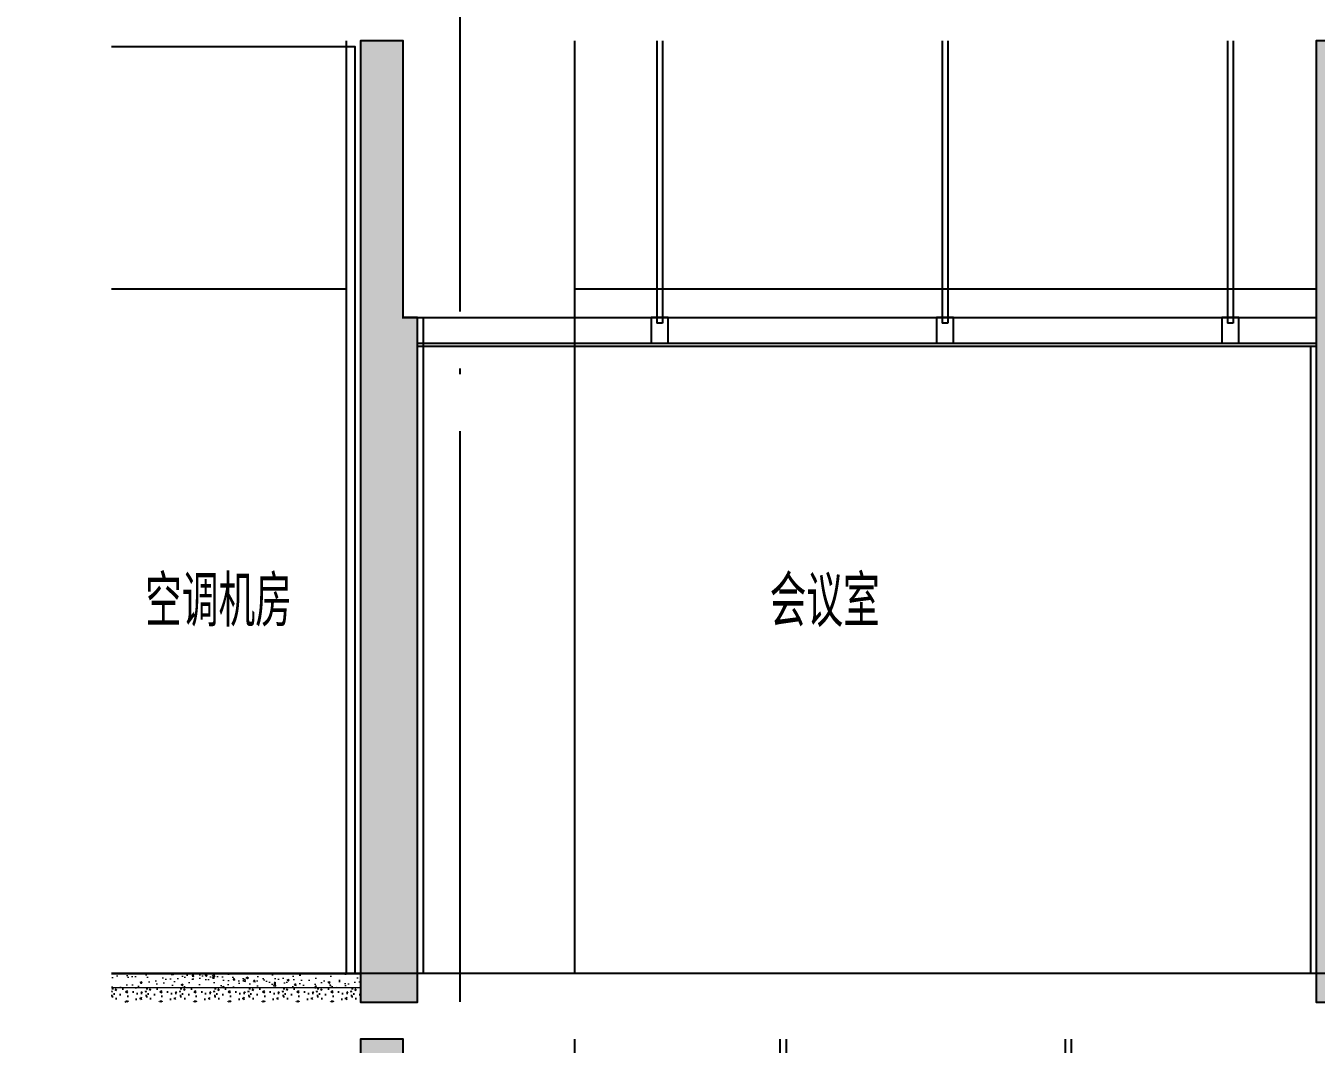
# Model space of a CAD drawing. Extents: x 1147314 to 1218578, y -272074 to -241968.
# Drawn here: x 1195373 to 1199896, y -259915 to -256345 of the extents above; entities that cross this region are included whole.
import ezdxf

# ---------------------------------------------------------------- set-up
doc = ezdxf.new("R2010")
doc.units = 0
doc.header["$LTSCALE"] = 1000
doc.header["$MEASUREMENT"] = 0
doc.linetypes.add('230303生产综合楼-平面图_t8$0$DOTE', pattern=[2.42, 2, -0.2, 0.02, -0.2])
for name, color, linetype in [('A-SECT-SURF', 6, 'Continuous'), ('A-看线', 115, 'Continuous'), ('DOTE', 1, 'Continuous'), ('FF-窗帘-JYZS', 8, 'Continuous'), ('PUB_HATCH', 8, 'Continuous'), ('PUB_TEXT', 7, 'Continuous'), ('WALL', 255, 'Continuous'), ('吊顶', 183, 'Continuous'), ('墙身抹灰', 6, 'Continuous')]:
    doc.layers.add(name, color=color, linetype=linetype)
doc.layers.add('墙身分层线', color=253, linetype='Continuous', lineweight=18)
doc.styles.add('_TCH_DIM', font='SIMPLEX', dxfattribs={"bigfont": 'GBCBIG'})

# ---------------------------------------------------------------- blocks, each defined once
blk = doc.blocks.new('wuiyu')
at = {"layer": '吊顶'}
for points in [[(1198037.9, -259897.2), (1198037.9, -261016.2), (1198017.9, -261016.2), (1198017.9, -259897.2)], [(1199037.9, -259897.4), (1199037.9, -261016.5), (1199017.9, -261016.5), (1199017.9, -259897.4)]]:
    blk.add_lwpolyline(points, dxfattribs=at)

msp = doc.modelspace()

# ---------------------------------------------------------------- hatches: boundary and pattern name
at = {"layer": 'PUB_HATCH'}
h = msp.add_hatch(dxfattribs=at)
h.set_pattern_fill('加气混凝土', color=256, scale=20, style=0)
h.set_pattern_definition([(0, (-1054637.84, 113167.34), (120, 240), [0, -240]), (0, (-1054778.24, 113134.94), (120, 240), [0, -240]), (0, (-1054700.24, 113132.54), (120, 240), [0, -240]), (0, (-1054615.04, 113203.34), (120, 240), [0, -240]), (0, (-1054714.64, 113120.54), (120, 240), [0, -240]), (0, (-1054591.04, 113354.54), (120, 240), [0, -240]), (0, (-1054664.24, 113335.34), (120, 240), [0, -240]), (0, (-1054625.84, 113305.34), (120, 240), [0, -240]), (0, (-1054821.44, 113300.54), (120, 240), [0, -240]), (0, (-1054703.84, 113289.74), (120, 240), [0, -240]), (0, (-1054749.44, 113228.54), (120, 240), [0, -240]), (0, (-1054747.04, 113138.54), (120, 240), [0, -240]), (0, (-1054657.04, 113128.94), (120, 240), [0, -240]), (0, (-1054591.04, 113234.54), (120, 240), [0, -240]), (0, (-1054815.44, 113197.34), (120, 240), [0, -240]), (0, (-1054795.04, 113238.14), (120, 240), [0, -240]), (0, (-1054701.44, 113221.34), (120, 240), [0, -240]), (0, (-1054735.04, 113186.54), (120, 240), [0, -240]), (0, (-1054754.24, 113265.74), (120, 240), [0, -240]), (0, (-1054724.24, 113355.74), (120, 240), [0, -240]), (0, (-1054805.84, 113146.94), (120, 240), [0, -240]), (0, (-1054673.84, 113306.54), (120, 240), [0, -240]), (0, (-1054785.44, 113310.14), (120, 240), [0, -240]), (0, (-1054804.64, 113341.34), (120, 240), [0, -240]), (130.601294, (-1054605.783, 113279.398), (-599.99999337, 720.00000315), [10.536622, -4414.8444]), (18.4349488, (-1054622.926, 113283.97), (599.9999978, 239.9999982), [10.842096, -1507.05116]), (90, (-1054622.93, 113273.68), (120, 240), [10.285714, -469.71426]), (161.565051, (-1054612.64, 113270.255), (-600.000003, 239.9999821), [10.842096, -1507.05116]), (53.1301023, (-1054612.64, 113270.255), (120.0000002, 239.9999999), [11.428572, -1188.5714]), (135, (-1054603.5, 113147.97), (-120.0000145, 239.9999838), [9.697464, -669.12504]), (45, (-1054617.21, 113147.97), (119.9999992, 239.999999), [9.697464, -669.12504]), (135, (-1054610.355, 113141.11), (-120.0000145, 239.9999838), [9.697464, -669.12504]), (45, (-1054610.355, 113141.11), (119.9999992, 239.999999), [9.697464, -669.12504]), (116.565051, (-1054718.93, 113309.11), (-2e-05, 479.999987), [12.77753, -255.5506]), (180, (-1054724.64, 113320.54), (-120, 240), [13.714286, -226.2857]), (63.434949, (-1054744.07, 113309.11), (1e-06, 479.999998), [12.77753, -255.5506]), (116.565051, (-1054738.35, 113297.68), (-2e-05, 479.999987), [12.77753, -255.5506]), (0, (-1054738.35, 113297.68), (120, 240), [13.714286, -226.2857]), (63.434949, (-1054724.64, 113297.68), (1e-06, 479.999998), [12.77753, -255.5506]), (107.102728, (-1054628.64, 113227.97), (-359.999986237, 1200.000001936), [15.544538, -6513.161]), (143.972626, (-1054633.212, 113242.827), (-2279.9999711, 1679.9999981), [15.544538, -3248.808]), (180, (-1054645.78, 113251.97), (-120, 240), [14.857142, -225.14284]), (36.0273733, (-1054673.212, 113242.827), (2279.99998315, 1679.99998189), [15.544538, -3248.808]), (71.5650511, (-1054677.783, 113229.112), (360.00000185, 1199.99999793), [14.456126, -1503.43712]), (107.102728, (-1054673.212, 113214.255), (-359.999986237, 1200.000001936), [15.544538, -6513.161]), (143.972626, (-1054660.64, 113205.112), (-2279.9999711, 1679.9999981), [15.544538, -3248.808]), (0, (-1054660.64, 113205.11), (120, 240), [14.857142, -225.14284]), (36.0273733, (-1054645.783, 113205.112), (2279.99998315, 1679.99998189), [15.544538, -3248.808]), (71.5650511, (-1054633.21, 113214.255), (360.00000185, 1199.99999793), [14.456126, -1503.43712]), (150.255118, (-1054626.355, 113339.97), (-360.00000085, 239.99999703), [9.214008, -1925.72784]), (90, (-1054634.35, 113335.4), (120, 240), [9.142858, -470.8571]), (29.7448813, (-1054634.355, 113335.398), (360.0000002, 239.99999888), [9.214008, -1925.72784]), (116.565051, (-1054682.35, 113169.68), (-2e-05, 479.999987), [12.77753, -255.5506]), (168.690067, (-1054688.07, 113181.112), (-1080.0000008, 239.99999398), [11.654902, -2435.8742]), (41.1859251, (-1054708.64, 113175.398), (2999.999981823, 2639.999976915), [12.148738, -5090.3208]), (90, (-1054708.64, 113163.97), (120, 240), [11.428572, -468.5714]), (138.814074, (-1054699.498, 113155.97), (-2999.999946676, 2640.000016815), [12.148738, -5090.3208]), (16.6992442, (-1054699.498, 113155.97), (3959.999970207, 1199.99998743), [11.93178, -4999.415]), (60.9453959, (-1054688.069, 113159.398), (119.99999968, 239.99999788), [11.766434, -4930.1358]), (109.983106, (-1054782.926, 113270.255), (-600.00000226, 1679.999995554), [13.3768, -5604.879]), (155.556045, (-1054787.498, 113282.827), (-1560.000005946, 719.99998504), [13.809194, -5786.0526]), (24.4439547, (-1054812.64, 113282.827), (1560.00000078, 719.999996537), [13.809194, -5786.0526]), (70.0168934, (-1054817.212, 113270.255), (600.00000181, 1679.99999583), [13.3768, -5604.879]), (109.983106, (-1054812.64, 113257.684), (-600.00000226, 1679.999995554), [13.3768, -5604.879]), (160.016893, (-1054800.069, 113253.112), (-600.00000035, 239.99998907), [13.3768, -2795.751]), (19.9831065, (-1054800.069, 113253.112), (599.9999967, 239.99999962), [13.3768, -2795.751]), (70.0168934, (-1054787.498, 113257.684), (600.00000181, 1679.99999583), [13.3768, -5604.879]), (122.005383, (-1054693.783, 113248.54), (-120.0000161, 239.99998775), [10.781693, -2253.3736]), (18.4349488, (-1054709.783, 113254.255), (599.9999978, 239.9999982), [10.842096, -1507.05116]), (90, (-1054709.78, 113243.97), (120, 240), [10.285714, -469.71426]), (161.565051, (-1054699.498, 113240.54), (-600.000003, 239.9999821), [10.842096, -1507.05116]), (54.4623222, (-1054699.498, 113240.541), (839.99999878, 1199.9999982), [9.831228, -4119.2846]), (116.565051, (-1054763.5, 113190.26), (-2e-05, 479.999987), [12.77753, -255.5506]), (180, (-1054769.2, 113201.68), (-120, 240), [12.571428, -227.42856]), (59.0362434, (-1054788.64, 113190.255), (120.00000039, 239.99999884), [13.32789, -2785.5288]), (120.963756, (-1054781.783, 113178.827), (-120.0000164, 239.99998898), [13.32789, -2785.5288]), (0, (-1054781.78, 113178.83), (120, 240), [12.571428, -227.42856]), (63.434949, (-1054769.21, 113178.83), (1e-06, 479.999998), [12.77753, -255.5506])])
h.paths.add_polyline_path([(1196746.2, -257367.7), (1196696.2, -257367.7), (1196696.2, -256397.7), (1196546.2, -256397.7), (1196546.2, -259767.7), (1196746.2, -259767.7)])
h = msp.add_hatch(dxfattribs=at)
h.set_pattern_fill('加气混凝土', color=256, scale=20, style=0)
h.set_pattern_definition([(0, (-1051287.84, 113167.33), (120, 240), [0, -240]), (0, (-1051428.24, 113134.93), (120, 240), [0, -240]), (0, (-1051350.24, 113132.53), (120, 240), [0, -240]), (0, (-1051265.04, 113203.33), (120, 240), [0, -240]), (0, (-1051364.64, 113120.53), (120, 240), [0, -240]), (0, (-1051241.04, 113354.53), (120, 240), [0, -240]), (0, (-1051314.24, 113335.33), (120, 240), [0, -240]), (0, (-1051275.84, 113305.33), (120, 240), [0, -240]), (0, (-1051471.44, 113300.53), (120, 240), [0, -240]), (0, (-1051353.84, 113289.73), (120, 240), [0, -240]), (0, (-1051399.44, 113228.53), (120, 240), [0, -240]), (0, (-1051397.04, 113138.53), (120, 240), [0, -240]), (0, (-1051307.04, 113128.93), (120, 240), [0, -240]), (0, (-1051241.04, 113234.53), (120, 240), [0, -240]), (0, (-1051465.44, 113197.33), (120, 240), [0, -240]), (0, (-1051445.04, 113238.13), (120, 240), [0, -240]), (0, (-1051351.44, 113221.33), (120, 240), [0, -240]), (0, (-1051385.04, 113186.53), (120, 240), [0, -240]), (0, (-1051404.24, 113265.73), (120, 240), [0, -240]), (0, (-1051374.24, 113355.73), (120, 240), [0, -240]), (0, (-1051455.84, 113146.93), (120, 240), [0, -240]), (0, (-1051323.84, 113306.53), (120, 240), [0, -240]), (0, (-1051435.44, 113310.13), (120, 240), [0, -240]), (0, (-1051454.64, 113341.33), (120, 240), [0, -240]), (130.601294, (-1051255.784, 113279.392), (-599.99999337, 720.00000315), [10.536622, -4414.8444]), (18.4349488, (-1051272.927, 113283.963), (599.9999978, 239.9999982), [10.842096, -1507.05116]), (90, (-1051272.93, 113273.68), (120, 240), [10.285714, -469.71426]), (161.565051, (-1051262.64, 113270.25), (-600.000003, 239.9999821), [10.842096, -1507.05116]), (53.1301023, (-1051262.64, 113270.25), (120.0000002, 239.9999999), [11.428572, -1188.5714]), (135, (-1051253.5, 113147.96), (-120.0000145, 239.9999838), [9.697464, -669.12504]), (45, (-1051267.21, 113147.96), (119.9999992, 239.999999), [9.697464, -669.12504]), (135, (-1051260.356, 113141.11), (-120.0000145, 239.9999838), [9.697464, -669.12504]), (45, (-1051260.356, 113141.11), (119.9999992, 239.999999), [9.697464, -669.12504]), (116.565051, (-1051368.93, 113309.1), (-2e-05, 479.999987), [12.77753, -255.5506]), (180, (-1051374.64, 113320.53), (-120, 240), [13.714286, -226.2857]), (63.434949, (-1051394.07, 113309.1), (1e-06, 479.999998), [12.77753, -255.5506]), (116.565051, (-1051388.36, 113297.68), (-2e-05, 479.999987), [12.77753, -255.5506]), (0, (-1051388.36, 113297.68), (120, 240), [13.714286, -226.2857]), (63.434949, (-1051374.64, 113297.68), (1e-06, 479.999998), [12.77753, -255.5506]), (107.102728, (-1051278.641, 113227.963), (-359.999986237, 1200.000001936), [15.544538, -6513.161]), (143.972626, (-1051283.213, 113242.82), (-2279.9999711, 1679.9999981), [15.544538, -3248.808]), (180, (-1051295.78, 113251.96), (-120, 240), [14.857142, -225.14284]), (36.0273733, (-1051323.213, 113242.82), (2279.99998315, 1679.99998189), [15.544538, -3248.808]), (71.5650511, (-1051327.784, 113229.106), (360.00000185, 1199.99999793), [14.456126, -1503.43712]), (107.102728, (-1051323.213, 113214.249), (-359.999986237, 1200.000001936), [15.544538, -6513.161]), (143.972626, (-1051310.641, 113205.106), (-2279.9999711, 1679.9999981), [15.544538, -3248.808]), (0, (-1051310.64, 113205.1), (120, 240), [14.857142, -225.14284]), (36.0273733, (-1051295.784, 113205.106), (2279.99998315, 1679.99998189), [15.544538, -3248.808]), (71.5650511, (-1051283.213, 113214.25), (360.00000185, 1199.99999793), [14.456126, -1503.43712]), (150.255118, (-1051276.356, 113339.963), (-360.00000085, 239.99999703), [9.214008, -1925.72784]), (90, (-1051284.36, 113335.39), (120, 240), [9.142858, -470.8571]), (29.7448813, (-1051284.356, 113335.392), (360.0000002, 239.99999888), [9.214008, -1925.72784]), (116.565051, (-1051332.36, 113169.68), (-2e-05, 479.999987), [12.77753, -255.5506]), (168.690067, (-1051338.07, 113181.106), (-1080.0000008, 239.99999398), [11.654902, -2435.8742]), (41.1859251, (-1051358.641, 113175.392), (2999.999981823, 2639.999976915), [12.148738, -5090.3208]), (90, (-1051358.64, 113163.96), (120, 240), [11.428572, -468.5714]), (138.814074, (-1051349.498, 113155.963), (-2999.999946676, 2640.000016815), [12.148738, -5090.3208]), (16.6992442, (-1051349.498, 113155.963), (3959.999970207, 1199.99998743), [11.93178, -4999.415]), (60.9453959, (-1051338.07, 113159.392), (119.99999968, 239.99999788), [11.766434, -4930.1358]), (109.983106, (-1051432.927, 113270.249), (-600.00000226, 1679.999995554), [13.3768, -5604.879]), (155.556045, (-1051437.498, 113282.82), (-1560.000005946, 719.99998504), [13.809194, -5786.0526]), (24.4439547, (-1051462.641, 113282.82), (1560.00000078, 719.999996537), [13.809194, -5786.0526]), (70.0168934, (-1051467.213, 113270.249), (600.00000181, 1679.99999583), [13.3768, -5604.879]), (109.983106, (-1051462.641, 113257.677), (-600.00000226, 1679.999995554), [13.3768, -5604.879]), (160.016893, (-1051450.07, 113253.106), (-600.00000035, 239.99998907), [13.3768, -2795.751]), (19.9831065, (-1051450.07, 113253.106), (599.9999967, 239.99999962), [13.3768, -2795.751]), (70.0168934, (-1051437.498, 113257.677), (600.00000181, 1679.99999583), [13.3768, -5604.879]), (122.005383, (-1051343.784, 113248.535), (-120.0000161, 239.99998775), [10.781693, -2253.3736]), (18.4349488, (-1051359.784, 113254.25), (599.9999978, 239.9999982), [10.842096, -1507.05116]), (90, (-1051359.78, 113243.96), (120, 240), [10.285714, -469.71426]), (161.565051, (-1051349.5, 113240.535), (-600.000003, 239.9999821), [10.842096, -1507.05116]), (54.4623222, (-1051349.498, 113240.535), (839.99999878, 1199.9999982), [9.831228, -4119.2846]), (116.565051, (-1051413.5, 113190.25), (-2e-05, 479.999987), [12.77753, -255.5506]), (180, (-1051419.21, 113201.68), (-120, 240), [12.571428, -227.42856]), (59.0362434, (-1051438.641, 113190.249), (120.00000039, 239.99999884), [13.32789, -2785.5288]), (120.963756, (-1051431.784, 113178.82), (-120.0000164, 239.99998898), [13.32789, -2785.5288]), (0, (-1051431.78, 113178.82), (120, 240), [12.571428, -227.42856]), (63.434949, (-1051419.21, 113178.82), (1e-06, 479.999998), [12.77753, -255.5506])])
h.paths.add_polyline_path([(1200096.2, -256397.7), (1199896.2, -256397.7), (1199896.2, -259767.7), (1200096.2, -259767.7)])
h = msp.add_hatch(dxfattribs=at)
h.set_pattern_fill('加气混凝土', color=256, scale=10, style=0)
h.set_pattern_definition([(0, (43713.64, -39161.79), (60, 120), [0, -120]), (0, (43643.44, -39177.99), (60, 120), [0, -120]), (0, (43682.44, -39179.19), (60, 120), [0, -120]), (0, (43725.04, -39143.79), (60, 120), [0, -120]), (0, (43675.24, -39185.19), (60, 120), [0, -120]), (0, (43737.04, -39068.19), (60, 120), [0, -120]), (0, (43700.44, -39077.79), (60, 120), [0, -120]), (0, (43719.64, -39092.79), (60, 120), [0, -120]), (0, (43621.84, -39095.19), (60, 120), [0, -120]), (0, (43680.64, -39100.59), (60, 120), [0, -120]), (0, (43657.84, -39131.19), (60, 120), [0, -120]), (0, (43659.04, -39176.19), (60, 120), [0, -120]), (0, (43704.04, -39180.99), (60, 120), [0, -120]), (0, (43737.04, -39128.19), (60, 120), [0, -120]), (0, (43624.84, -39146.79), (60, 120), [0, -120]), (0, (43635.04, -39126.39), (60, 120), [0, -120]), (0, (43681.84, -39134.79), (60, 120), [0, -120]), (0, (43665.04, -39152.19), (60, 120), [0, -120]), (0, (43655.44, -39112.59), (60, 120), [0, -120]), (0, (43670.44, -39067.59), (60, 120), [0, -120]), (0, (43629.64, -39171.99), (60, 120), [0, -120]), (0, (43695.64, -39092.19), (60, 120), [0, -120]), (0, (43639.84, -39090.39), (60, 120), [0, -120]), (0, (43630.24, -39074.79), (60, 120), [0, -120]), (130.601294, (43729.664, -39105.759), (-299.999996686, 360.000001574), [5.268311, -2207.4222]), (18.4349488, (43721.093, -39103.473), (299.9999989, 119.9999991), [5.421048, -753.52558]), (90, (43721.09, -39108.616), (60, 120), [5.142857, -234.85713]), (161.565051, (43726.235, -39110.33), (-300.0000015, 119.99999105), [5.421048, -753.52558]), (53.1301023, (43726.235, -39110.33), (60.0000001, 119.99999994), [5.714286, -594.2857]), (135, (43730.807, -39171.473), (-60.0000073, 119.9999919), [4.848732, -334.56252]), (45, (43723.95, -39171.473), (59.9999996, 119.9999995), [4.848732, -334.56252]), (135, (43727.38, -39174.9), (-60.0000073, 119.9999919), [4.848732, -334.56252]), (45, (43727.38, -39174.9), (59.9999996, 119.9999995), [4.848732, -334.56252]), (116.565051, (43673.09, -39090.9), (-1e-05, 239.999993), [6.388765, -127.7753]), (180, (43670.24, -39085.19), (-60, 120), [6.857143, -113.14285]), (63.434949, (43660.52, -39090.9), (5e-07, 239.999999), [6.388765, -127.7753]), (116.565051, (43663.38, -39096.62), (-1e-05, 239.999993), [6.388765, -127.7753]), (0, (43663.38, -39096.62), (60, 120), [6.857143, -113.14285]), (63.434949, (43670.24, -39096.62), (5e-07, 239.999999), [6.388765, -127.7753]), (107.102728, (43718.2354, -39131.473), (-179.999993118, 600.000000968), [7.772269, -3256.5805]), (143.972626, (43715.95, -39124.044), (-1139.99998555, 839.99999905), [7.772269, -1624.404]), (180, (43709.66, -39119.47), (-60, 120), [7.428571, -112.57142]), (36.0273733, (43695.95, -39124.044), (1139.999991575, 839.999990944), [7.772269, -1624.404]), (71.5650511, (43693.664, -39130.902), (180.00000092, 599.99999897), [7.228063, -751.71856]), (107.102728, (43695.9497, -39138.33), (-179.999993118, 600.000000968), [7.772269, -3256.5805]), (143.972626, (43702.235, -39142.902), (-1139.99998555, 839.99999905), [7.772269, -1624.404]), (0, (43702.24, -39142.9), (60, 120), [7.428571, -112.57142]), (36.0273733, (43709.664, -39142.902), (1139.999991575, 839.999990944), [7.772269, -1624.404]), (71.5650511, (43715.95, -39138.33), (180.00000092, 599.99999897), [7.228063, -751.71856]), (150.255118, (43719.378, -39075.473), (-180.00000043, 119.99999851), [4.607004, -962.86392]), (90, (43715.38, -39077.76), (60, 120), [4.571429, -235.42855]), (29.7448813, (43715.378, -39077.759), (180.0000001, 119.99999944), [4.607004, -962.86392]), (116.565051, (43691.38, -39160.62), (-1e-05, 239.999993), [6.388765, -127.7753]), (168.690067, (43688.521, -39154.902), (-540.0000004, 119.99999699), [5.827451, -1217.9371]), (41.1859251, (43678.2354, -39157.7587), (1499.999990912, 1319.999988458), [6.074369, -2545.1604]), (90, (43678.235, -39163.473), (60, 120), [5.714286, -234.2857]), (138.814074, (43682.807, -39167.473), (-1499.999973338, 1320.000008407), [6.074369, -2545.1604]), (16.6992442, (43682.807, -39167.473), (1979.999985103, 599.999993716), [5.96589, -2499.7075]), (60.9453959, (43688.521, -39165.759), (59.99999984, 119.999998939), [5.883217, -2465.0679]), (109.983106, (43641.0925, -39110.33), (-300.00000113, 839.999997777), [6.6884, -2802.4395]), (155.556045, (43638.807, -39104.0444), (-780.000002973, 359.99999252), [6.904597, -2893.0263]), (24.4439547, (43626.2354, -39104.0444), (780.00000039, 359.999998268), [6.904597, -2893.0263]), (70.0168934, (43623.9497, -39110.33), (300.000000904, 839.999997916), [6.6884, -2802.4395]), (109.983106, (43626.2354, -39116.616), (-300.00000113, 839.999997777), [6.6884, -2802.4395]), (160.016893, (43632.521, -39118.902), (-300.00000018, 119.99999453), [6.6884, -1397.8755]), (19.9831065, (43632.521, -39118.902), (299.99999835, 119.99999981), [6.6884, -1397.8755]), (70.0168934, (43638.807, -39116.616), (300.000000904, 839.999997916), [6.6884, -2802.4395]), (122.005383, (43685.664, -39121.187), (-60.00000805, 119.99999387), [5.390846, -1126.6868]), (18.4349488, (43677.664, -39118.33), (299.9999989, 119.9999991), [5.421048, -753.52558]), (90, (43677.664, -39123.473), (60, 120), [5.142857, -234.85713]), (161.565051, (43682.807, -39125.187), (-300.0000015, 119.99999105), [5.421048, -753.52558]), (54.4623222, (43682.807, -39125.187), (419.99999939, 599.9999991), [4.915614, -2059.6423]), (116.565051, (43650.81, -39150.33), (-1e-05, 239.999993), [6.388765, -127.7753]), (180, (43647.95, -39144.62), (-60, 120), [6.285714, -113.71428]), (59.0362434, (43638.235, -39150.33), (60.000000195, 119.99999942), [6.663946, -1392.7644]), (120.963756, (43641.664, -39156.044), (-60.0000082, 119.99999449), [6.663946, -1392.7644]), (0, (43641.66, -39156.04), (60, 120), [6.285714, -113.71428]), (63.434949, (43647.95, -39156.04), (5e-07, 239.999999), [6.388765, -127.7753])])
h.paths.add_polyline_path([(1195673.5, -259717.7), (1195673.5, -259767.7), (1196546.2, -259767.7), (1196546.2, -259717.7)])
h.paths.add_polyline_path([(1195373.5, -259717.7), (1195373.5, -259767.7), (1195373.5, -259767.7), (1195373.5, -259717.7)])
h = msp.add_hatch(dxfattribs=at)
h.set_pattern_fill('加气混凝土', color=256, scale=20, style=0)
h.set_pattern_definition([(0, (-1054637.84, 109667.34), (120, 240), [0, -240]), (0, (-1054778.24, 109634.94), (120, 240), [0, -240]), (0, (-1054700.24, 109632.54), (120, 240), [0, -240]), (0, (-1054615.04, 109703.34), (120, 240), [0, -240]), (0, (-1054714.64, 109620.54), (120, 240), [0, -240]), (0, (-1054591.04, 109854.54), (120, 240), [0, -240]), (0, (-1054664.24, 109835.34), (120, 240), [0, -240]), (0, (-1054625.84, 109805.34), (120, 240), [0, -240]), (0, (-1054821.44, 109800.54), (120, 240), [0, -240]), (0, (-1054703.84, 109789.74), (120, 240), [0, -240]), (0, (-1054749.44, 109728.54), (120, 240), [0, -240]), (0, (-1054747.04, 109638.54), (120, 240), [0, -240]), (0, (-1054657.04, 109628.94), (120, 240), [0, -240]), (0, (-1054591.04, 109734.54), (120, 240), [0, -240]), (0, (-1054815.44, 109697.34), (120, 240), [0, -240]), (0, (-1054795.04, 109738.14), (120, 240), [0, -240]), (0, (-1054701.44, 109721.34), (120, 240), [0, -240]), (0, (-1054735.04, 109686.54), (120, 240), [0, -240]), (0, (-1054754.24, 109765.74), (120, 240), [0, -240]), (0, (-1054724.24, 109855.74), (120, 240), [0, -240]), (0, (-1054805.84, 109646.94), (120, 240), [0, -240]), (0, (-1054673.84, 109806.54), (120, 240), [0, -240]), (0, (-1054785.44, 109810.14), (120, 240), [0, -240]), (0, (-1054804.64, 109841.34), (120, 240), [0, -240]), (130.601294, (-1054605.782, 109779.393), (-599.99999337, 720.00000315), [10.536622, -4414.8444]), (18.4349488, (-1054622.925, 109783.965), (599.9999978, 239.9999982), [10.842096, -1507.05116]), (90, (-1054622.92, 109773.68), (120, 240), [10.285714, -469.71426]), (161.565051, (-1054612.64, 109770.25), (-600.000003, 239.9999821), [10.842096, -1507.05116]), (53.1301023, (-1054612.64, 109770.25), (120.0000002, 239.9999999), [11.428572, -1188.5714]), (135, (-1054603.5, 109647.965), (-120.0000145, 239.9999838), [9.697464, -669.12504]), (45, (-1054617.21, 109647.965), (119.9999992, 239.999999), [9.697464, -669.12504]), (135, (-1054610.35, 109641.11), (-120.0000145, 239.9999838), [9.697464, -669.12504]), (45, (-1054610.35, 109641.11), (119.9999992, 239.999999), [9.697464, -669.12504]), (116.565051, (-1054718.92, 109809.1), (-2e-05, 479.999987), [12.77753, -255.5506]), (180, (-1054724.64, 109820.54), (-120, 240), [13.714286, -226.2857]), (63.434949, (-1054744.07, 109809.1), (1e-06, 479.999998), [12.77753, -255.5506]), (116.565051, (-1054738.35, 109797.68), (-2e-05, 479.999987), [12.77753, -255.5506]), (0, (-1054738.35, 109797.68), (120, 240), [13.714286, -226.2857]), (63.434949, (-1054724.64, 109797.68), (1e-06, 479.999998), [12.77753, -255.5506]), (107.102728, (-1054628.639, 109727.965), (-359.999986237, 1200.000001936), [15.544538, -6513.161]), (143.972626, (-1054633.21, 109742.822), (-2279.9999711, 1679.9999981), [15.544538, -3248.808]), (180, (-1054645.78, 109751.96), (-120, 240), [14.857142, -225.14284]), (36.0273733, (-1054673.21, 109742.822), (2279.99998315, 1679.99998189), [15.544538, -3248.808]), (71.5650511, (-1054677.78, 109729.108), (360.00000185, 1199.99999793), [14.456126, -1503.43712]), (107.102728, (-1054673.2105, 109714.25), (-359.999986237, 1200.000001936), [15.544538, -6513.161]), (143.972626, (-1054660.639, 109705.108), (-2279.9999711, 1679.9999981), [15.544538, -3248.808]), (0, (-1054660.64, 109705.1), (120, 240), [14.857142, -225.14284]), (36.0273733, (-1054645.782, 109705.108), (2279.99998315, 1679.99998189), [15.544538, -3248.808]), (71.5650511, (-1054633.21, 109714.25), (360.00000185, 1199.99999793), [14.456126, -1503.43712]), (150.255118, (-1054626.353, 109839.965), (-360.00000085, 239.99999703), [9.214008, -1925.72784]), (90, (-1054634.35, 109835.39), (120, 240), [9.142858, -470.8571]), (29.7448813, (-1054634.353, 109835.393), (360.0000002, 239.99999888), [9.214008, -1925.72784]), (116.565051, (-1054682.35, 109669.68), (-2e-05, 479.999987), [12.77753, -255.5506]), (168.690067, (-1054688.068, 109681.108), (-1080.0000008, 239.99999398), [11.654902, -2435.8742]), (41.1859251, (-1054708.639, 109675.393), (2999.999981823, 2639.999976915), [12.148738, -5090.3208]), (90, (-1054708.64, 109663.96), (120, 240), [11.428572, -468.5714]), (138.814074, (-1054699.496, 109655.965), (-2999.999946676, 2640.000016815), [12.148738, -5090.3208]), (16.6992442, (-1054699.496, 109655.965), (3959.999970207, 1199.99998743), [11.93178, -4999.415]), (60.9453959, (-1054688.068, 109659.393), (119.99999968, 239.99999788), [11.766434, -4930.1358]), (109.983106, (-1054782.925, 109770.25), (-600.00000226, 1679.999995554), [13.3768, -5604.879]), (155.556045, (-1054787.496, 109782.822), (-1560.000005946, 719.99998504), [13.809194, -5786.0526]), (24.4439547, (-1054812.639, 109782.822), (1560.00000078, 719.999996537), [13.809194, -5786.0526]), (70.0168934, (-1054817.21, 109770.25), (600.00000181, 1679.99999583), [13.3768, -5604.879]), (109.983106, (-1054812.639, 109757.679), (-600.00000226, 1679.999995554), [13.3768, -5604.879]), (160.016893, (-1054800.068, 109753.108), (-600.00000035, 239.99998907), [13.3768, -2795.751]), (19.9831065, (-1054800.068, 109753.108), (599.9999967, 239.99999962), [13.3768, -2795.751]), (70.0168934, (-1054787.496, 109757.679), (600.00000181, 1679.99999583), [13.3768, -5604.879]), (122.005383, (-1054693.782, 109748.536), (-120.0000161, 239.99998775), [10.781693, -2253.3736]), (18.4349488, (-1054709.78, 109754.25), (599.9999978, 239.9999982), [10.842096, -1507.05116]), (90, (-1054709.78, 109743.96), (120, 240), [10.285714, -469.71426]), (161.565051, (-1054699.496, 109740.536), (-600.000003, 239.9999821), [10.842096, -1507.05116]), (54.4623222, (-1054699.496, 109740.536), (839.99999878, 1199.9999982), [9.831228, -4119.2846]), (116.565051, (-1054763.5, 109690.25), (-2e-05, 479.999987), [12.77753, -255.5506]), (180, (-1054769.2, 109701.68), (-120, 240), [12.571428, -227.42856]), (59.0362434, (-1054788.64, 109690.25), (120.00000039, 239.99999884), [13.32789, -2785.5288]), (120.963756, (-1054781.782, 109678.822), (-120.0000164, 239.99998898), [13.32789, -2785.5288]), (0, (-1054781.78, 109678.82), (120, 240), [12.571428, -227.42856]), (63.434949, (-1054769.2, 109678.82), (1e-06, 479.999998), [12.77753, -255.5506])])
h.paths.add_polyline_path([(1196746.2, -260867.7), (1196696.2, -260867.7), (1196696.2, -259897.7), (1196546.2, -259897.7), (1196546.2, -263267.7), (1196746.2, -263267.7)])
at = {"layer": '墙身分层线'}
h = msp.add_hatch(dxfattribs=at)
h.set_pattern_fill('混凝土', color=256, scale=10)
h.set_pattern_definition([(50, (43678.235, -39125.19), (71.7260183, -6.2752135), [7.5, -82.5]), (355, (43678.235, -39125.19), (-13.8751334, 75.2192134), [6, -66]), (100.4514, (43684.21, -39125.71), (57.850938, 68.9439542), [6.374019, -70.114211]), (46.1842, (43678.235, -39105.19), (106.724105, -16.5519014), [11.25, -123.75]), (96.6356, (43687.13, -39106.57), (93.466271, 97.411787), [9.561029, -105.1713]), (351.1842, (43678.24, -39105.19), (93.466195, 97.41186), [9, -99]), (21, (43688.235, -39110.19), (59.6907052, -40.261889), [7.5, -82.5]), (326, (43688.235, -39110.19), (24.331533, 72.5150045), [6, -66]), (71.4514, (43693.21, -39113.54), (84.022263, 32.2530497), [6.374019, -70.114211]), (37.5, (43678.235, -39125.187), (1.21598553, 33.2893854), [0, -65.2, 0, -67, 0, -66.25]), (7.5, (43678.235, -39125.187), (26.3069537, 39.4411712), [0, -38.2, 0, -63.7, 0, -25.25]), (327.5, (43655.935, -39125.187), (53.3822436, -2.2554872), [0, -25, 0, -78, 0, -103.5]), (317.5, (43645.935, -39125.187), (58.318617, 10.0104982), [0, -32.5, 0, -51.8, 0, -73.5])])
h.paths.add_polyline_path([(1195673.5, -259667.7), (1195673.5, -259717.7), (1196546.2, -259717.7), (1196546.2, -259667.7)])
h.paths.add_polyline_path([(1195373.5, -259667.7), (1195373.5, -259717.7), (1195373.5, -259717.7), (1195373.5, -259667.7)])

# ---------------------------------------------------------------- linework, layer by layer
at = {"layer": 'A-SECT-SURF'}
for p, q in [((1202379, -259667.7), (1195673.5, -259667.7)), ((1195673.5, -259667.7), (1196546.2, -259667.7))]:
    msp.add_line(p, q, dxfattribs=at)
msp.add_lwpolyline([(1195673.5, -259667.7), (1196546.2, -259667.7)], dxfattribs=at)
at = {"layer": 'A-看线'}
for p, q in [((1196496.2, -257267.7), (1195673.5, -257267.7)), ((1199896.2, -257267.7), (1197296.2, -257267.7))]:
    msp.add_line(p, q, dxfattribs=at)
for points in [[(1196496.2, -256397.7), (1196496.2, -259667.7)], [(1197296.2, -256397.7), (1197296.2, -259667.7)], [(1197296.2, -259897.7), (1197296.2, -263167.7)]]:
    msp.add_lwpolyline(points, dxfattribs=at)
at = {"layer": 'DOTE', "linetype": '230303生产综合楼-平面图_t8$0$DOTE'}
for points in [[(1196896.2, -271866.4), (1196896.4, -242267.7)], [(1204008.5, -259667.7), (1195673.5, -259667.7)]]:
    msp.add_lwpolyline(points, dxfattribs=at)
at = {"layer": 'WALL'}
for points in [[(1196746.2, -257367.7), (1196696.2, -257367.7), (1196696.2, -256397.7), (1196546.2, -256397.7), (1196546.2, -259767.7), (1196746.2, -259767.7)], [(1200096.2, -256397.7), (1199896.2, -256397.7), (1199896.2, -259767.7), (1200096.2, -259767.7)], [(1196746.2, -260867.7), (1196696.2, -260867.7), (1196696.2, -259897.7), (1196546.2, -259897.7), (1196546.2, -263267.7), (1196746.2, -263267.7)]]:
    msp.add_lwpolyline(points, close=True, dxfattribs=at)
at = {"layer": '吊顶'}
for p, q in [((1197584.9, -256397.7), (1197584.9, -257387.7)), ((1197604.9, -256397.7), (1197604.9, -257387.7)), ((1198584.9, -256397.7), (1198584.9, -257387.7)), ((1198584.9, -256397.7), (1198584.9, -257387.7)), ((1198604.9, -256397.7), (1198604.9, -257387.7)), ((1198604.9, -256397.7), (1198604.9, -257387.7)), ((1199584.9, -256397.7), (1199584.9, -257387.7)), ((1199604.9, -256397.7), (1199604.9, -257387.7)), ((1196692.3, -257367.7), (1199896.2, -257367.7)), ((1197604.9, -257387.7), (1197584.9, -257387.7)), ((1197604.9, -257387.7), (1197584.9, -257387.7)), ((1198604.9, -257387.7), (1198584.9, -257387.7)), ((1198604.9, -257387.7), (1198584.9, -257387.7)), ((1198604.9, -257387.7), (1198584.9, -257387.7)), ((1198604.9, -257387.7), (1198584.9, -257387.7)), ((1199604.9, -257387.7), (1199584.9, -257387.7)), ((1199604.9, -257387.7), (1199584.9, -257387.7)), ((1196746.2, -257457.7), (1199896.2, -257457.7)), ((1196746.2, -257467.7), (1199896.2, -257467.7))]:
    msp.add_line(p, q, dxfattribs=at)
for points in [[(1197624.9, -257367.7), (1197564.9, -257367.7), (1197564.9, -257457.7), (1197624.9, -257457.7)], [(1198624.9, -257367.7), (1198564.9, -257367.7), (1198564.9, -257457.7), (1198624.9, -257457.7)], [(1198624.9, -257367.7), (1198564.9, -257367.7), (1198564.9, -257457.7), (1198624.9, -257457.7)], [(1199624.9, -257367.7), (1199564.9, -257367.7), (1199564.9, -257457.7), (1199624.9, -257457.7)]]:
    msp.add_lwpolyline(points, close=True, dxfattribs=at)
at = {"layer": '墙身分层线'}
msp.add_line((1196546.2, -259717.7), (1195673.5, -259717.7), dxfattribs=at)
at = {"layer": '墙身抹灰'}
for points in [[(1195673.5, -256417.7), (1196526.2, -256417.7), (1196526.2, -259667.7)], [(1196766.2, -257367.7), (1196766.2, -259667.7)], [(1199876.2, -257467.7), (1199876.2, -259667.7)]]:
    msp.add_lwpolyline(points, dxfattribs=at)

# ---------------------------------------------------------------- block references
at = {"layer": 'FF-窗帘-JYZS'}
msp.add_blockref('wuiyu', (0, 0), dxfattribs=at)

# ---------------------------------------------------------------- texts
at = {"layer": 'PUB_TEXT', "style": '_TCH_DIM'}
for s, p in [('空调机房', (1195791.5, -258451.1)), ('会议室', (1197980.6, -258451.1))]:
    msp.add_text(s, height=178.72, dxfattribs=at).set_placement(p)

doc.saveas('drawing.dxf')
